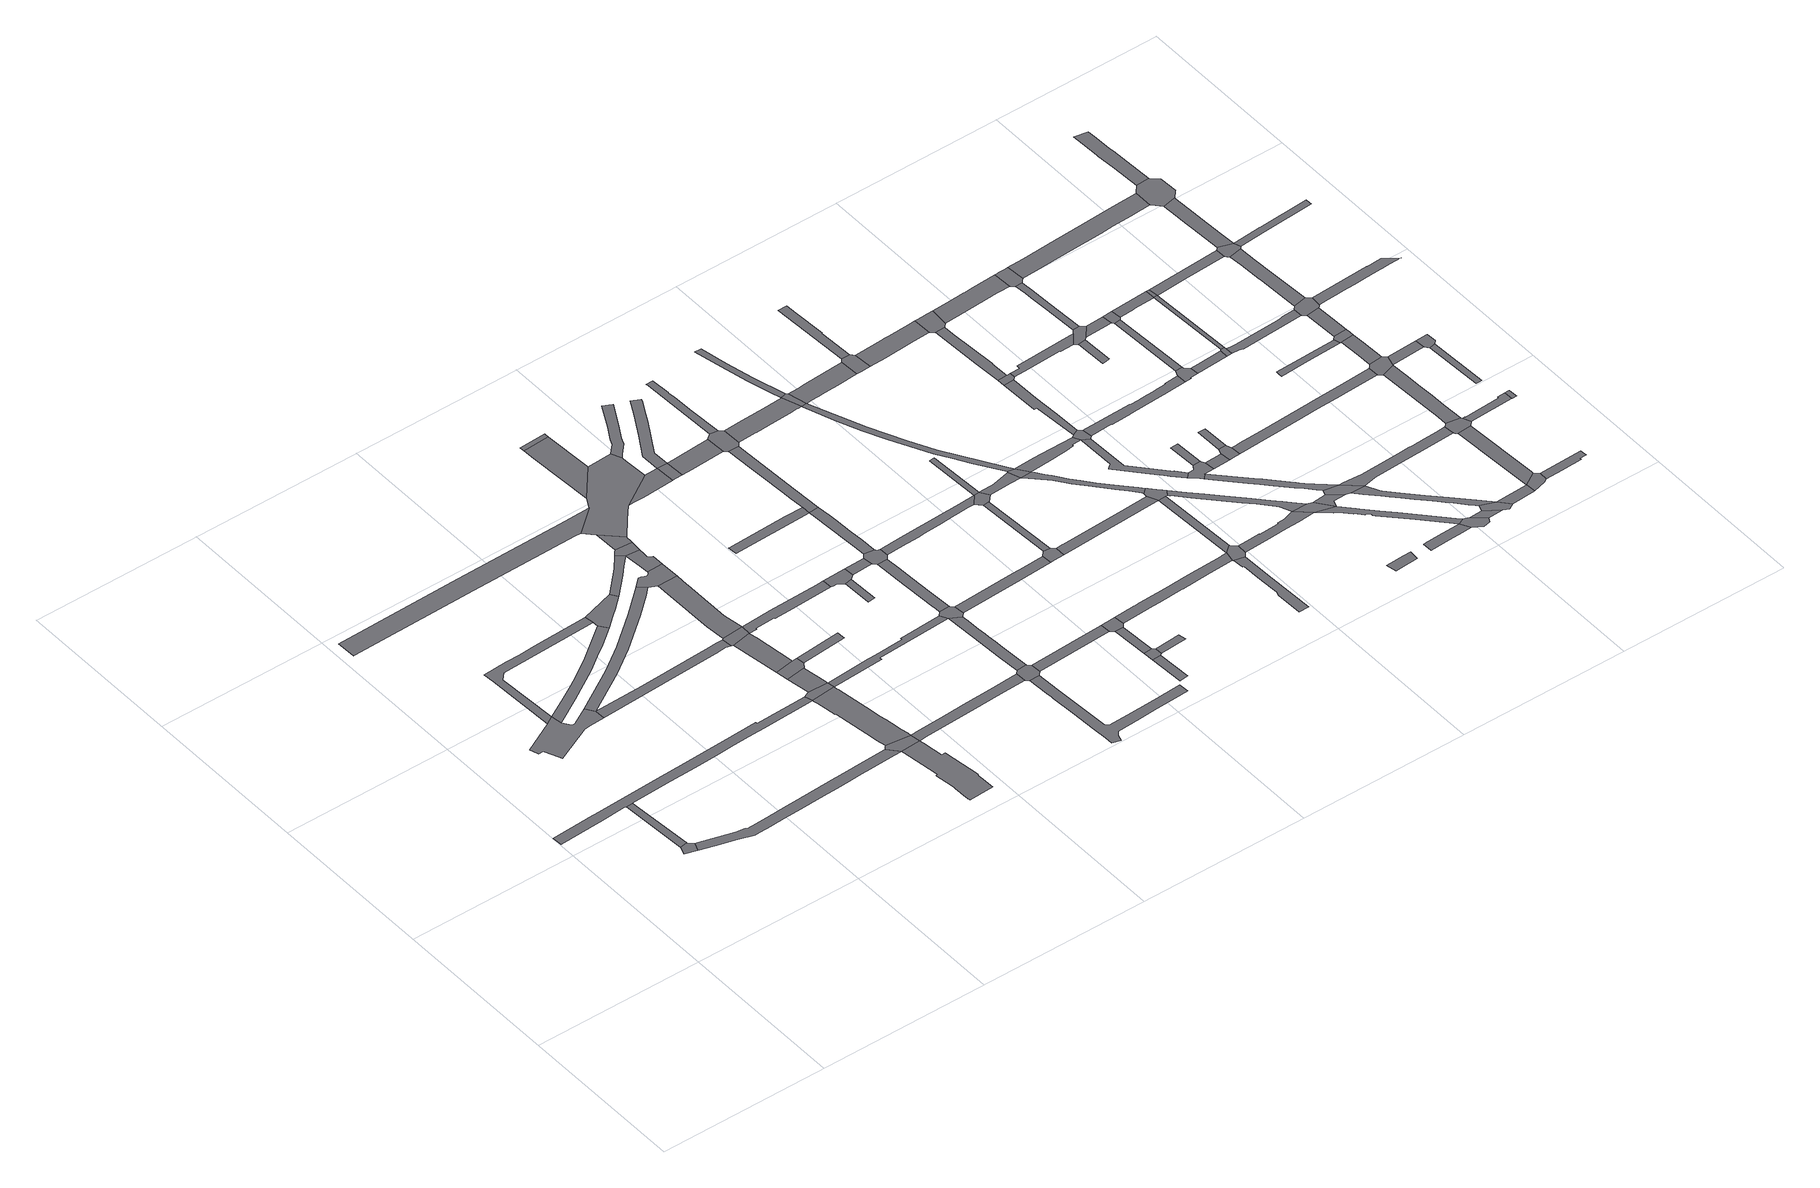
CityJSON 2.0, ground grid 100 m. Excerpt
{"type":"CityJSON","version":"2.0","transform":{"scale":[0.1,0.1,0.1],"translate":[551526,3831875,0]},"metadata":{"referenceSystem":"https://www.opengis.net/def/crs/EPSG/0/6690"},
"CityObjects":{
"road1":{"type":"Road","geometry":[{"type":"MultiSurface","lod":"1","boundaries":[[[0,1,2,3,4]]]}]},
"road2":{"type":"Road","geometry":[{"type":"MultiSurface","lod":"1","boundaries":[[[5,6,7,8,9,1,0]]]}]},
"road3":{"type":"Road","geometry":[{"type":"MultiSurface","lod":"1","boundaries":[[[10,11,12,13,14,15,16,17,18,19,20,21,22,23,24,25,26]]]}]},
"road4":{"type":"Road","attributes":{"RoadStructureAttribute.sectionType":"1"},"geometry":[{"type":"MultiSurface","lod":"1","boundaries":[[[27,28,29,30,31,32,33,34,35,36,37,38,39,40,41,42,8,7,43,44,45,46,47,48,49,50,51,52,53]]]}]},
"road5":{"type":"Road","attributes":{"RoadStructureAttribute.sectionType":"1"},"geometry":[{"type":"MultiSurface","lod":"1","boundaries":[[[54,55,56,57,58,59,60,61,62,63,64,65,66,4,3,67,68,69,70,71,72,73,74,75,76,77,78,79,80,81,82]]]}]},
"road6":{"type":"Road","attributes":{"RoadStructureAttribute.sectionType":"1"},"geometry":[{"type":"MultiSurface","lod":"1","boundaries":[[[83,84,85,86,87,88,11,10,89,90,91]]]}]},
"road7":{"type":"Road","attributes":{"RoadStructureAttribute.sectionType":"1"},"geometry":[{"type":"MultiSurface","lod":"1","boundaries":[[[92,93,94,95,96,10,26,97,98,99,100,101,102]]]}]},
"road8":{"type":"Road","attributes":{"RoadStructureAttribute.sectionType":"1"},"geometry":[{"type":"MultiSurface","lod":"1","boundaries":[[[103,104,105,106,21,20,107,108,109,110]]]}]},
"road9":{"type":"Road","attributes":{"RoadStructureAttribute.sectionType":"1"},"geometry":[{"type":"MultiSurface","lod":"1","boundaries":[[[111,112,113,114,115,116,117,118,119,120,121,122]]]}]},
"road10":{"type":"Road","attributes":{"RoadStructureAttribute.sectionType":"1"},"geometry":[{"type":"MultiSurface","lod":"1","boundaries":[[[123,124,125,126,127,22,21,128,129,130,131,132]]]}]},
"road11":{"type":"Road","geometry":[{"type":"MultiSurface","lod":"1","boundaries":[[[133,83,91,92,102,134,135,136]]]}]},
"road12":{"type":"Road","attributes":{"RoadStructureAttribute.sectionType":"1"},"geometry":[{"type":"MultiSurface","lod":"1","boundaries":[[[137,138,139,140,141,142,143,144,81,145,146,147,148,149,150,151,152,153,154,155,156,157,158,159]]]}]},
"road13":{"type":"Road","geometry":[{"type":"MultiSurface","lod":"1","boundaries":[[[160,161,162,82,81,144,163]]]}]},
"road14":{"type":"Road","attributes":{"RoadStructureAttribute.sectionType":"1"},"geometry":[{"type":"MultiSurface","lod":"1","boundaries":[[[164,165,166,167,168,169,170,171,172,173,174,175,176,52,177,178,179,180,181,182,183,160,163]]]}]},
"road15":{"type":"Road","geometry":[{"type":"MultiSurface","lod":"1","boundaries":[[[184,53,52,176,185]]]}]},
"road16":{"type":"Road","attributes":{"RoadStructureAttribute.sectionType":"1"},"geometry":[{"type":"MultiSurface","lod":"1","boundaries":[[[186,187,188,189,190,191,192,184,185]]]}]},
"road17":{"type":"Road","geometry":[{"type":"MultiSurface","lod":"1","boundaries":[[[193,194,195,191,190,196]]]}]},
"road18":{"type":"Road","attributes":{"RoadStructureAttribute.sectionType":"1"},"geometry":[{"type":"MultiSurface","lod":"1","boundaries":[[[197,198,199,200,201,202,195,194]]]}]},
"road19":{"type":"Road","geometry":[{"type":"MultiSurface","lod":"1","boundaries":[[[203,204,103,110,202,201]]]}]},
"road20":{"type":"Road","attributes":{"RoadStructureAttribute.sectionType":"1"},"geometry":[{"type":"MultiSurface","lod":"1","boundaries":[[[205,206,133,136,207,208,209]]]}]},
"road21":{"type":"Road","attributes":{"RoadStructureAttribute.sectionType":"1"},"geometry":[{"type":"MultiSurface","lod":"1","boundaries":[[[210,211,212,204,203,213,214,215,216]]]}]},
"road22":{"type":"Road","geometry":[{"type":"MultiSurface","lod":"1","boundaries":[[[217,218,219,220,221,222,223,224,225,226,227,228,229,230,231,123,132,210,216,232]]]}]},
"road23":{"type":"Road","attributes":{"RoadStructureAttribute.sectionType":"1"},"geometry":[{"type":"MultiSurface","lod":"1","boundaries":[[[233,234,193,196]]]}]},
"road24":{"type":"Road","attributes":{"RoadStructureAttribute.sectionType":"1"},"geometry":[{"type":"MultiSurface","lod":"1","boundaries":[[[209,235,217,232,236,237,238,239]]]}]},
"road25":{"type":"Road","geometry":[{"type":"MultiSurface","lod":"1","boundaries":[[[240,241,205,209,239,242]]]}]},
"road26":{"type":"Road","attributes":{"RoadStructureAttribute.sectionType":"1"},"geometry":[{"type":"MultiSurface","lod":"1","boundaries":[[[243,244,245,246,247,163,144,248,249,250,251,252,253,254]]]}]},
"road27":{"type":"Road","geometry":[{"type":"MultiSurface","lod":"1","boundaries":[[[255,240,242,256,257,258]]]}]},
"road28":{"type":"Road","attributes":{"RoadStructureAttribute.sectionType":"1"},"geometry":[{"type":"MultiSurface","lod":"1","boundaries":[[[259,260,261,262,203,201,263,264,265,266,267,268]]]}]},
"road29":{"type":"Road","attributes":{"RoadStructureAttribute.sectionType":"1"},"geometry":[{"type":"MultiSurface","lod":"1","boundaries":[[[269,270,271,272,273,274,185,176,275,276,277,278]]]}]},
"road30":{"type":"Road","geometry":[{"type":"MultiSurface","lod":"1","boundaries":[[[279,280,281,111,122,255,258,282,283,284,285,286,287]]]}]},
"road31":{"type":"Road","attributes":{"RoadStructureAttribute.sectionType":"1"},"geometry":[{"type":"MultiSurface","lod":"1","boundaries":[[[288,289,290,291,281,280]]]}]},
"road32":{"type":"Road","geometry":[{"type":"MultiSurface","lod":"1","boundaries":[[[292,293,290,289]]]}]},
"road33":{"type":"Road","geometry":[{"type":"MultiSurface","lod":"1","boundaries":[[[294,295,296,297,243,254,298,299,300,301]]]}]},
"road34":{"type":"Road","geometry":[{"type":"MultiSurface","lod":"1","boundaries":[[[302,303,304,305,306,307]]]}]},
"road35":{"type":"Road","geometry":[{"type":"MultiSurface","lod":"1","boundaries":[[[308,259,268,309,310,307,306,311]]]}]},
"road36":{"type":"Road","attributes":{"RoadStructureAttribute.sectionType":"1"},"geometry":[{"type":"MultiSurface","lod":"1","boundaries":[[[312,284,283,313,314,315,316]]]}]},
"road37":{"type":"Road","attributes":{"RoadStructureAttribute.sectionType":"1"},"geometry":[{"type":"MultiSurface","lod":"1","boundaries":[[[278,317,318,319,297,296,320,321,322,323,324,325,326,327]]]}]},
"road38":{"type":"Road","attributes":{"RoadStructureAttribute.sectionType":"1"},"geometry":[{"type":"MultiSurface","lod":"1","boundaries":[[[328,329,330,331,332,333,334]]]}]},
"road39":{"type":"Road","geometry":[{"type":"MultiSurface","lod":"1","boundaries":[[[335,336,269,278,327,337,338]]]}]},
"road40":{"type":"Road","attributes":{"RoadStructureAttribute.sectionType":"1"},"geometry":[{"type":"MultiSurface","lod":"1","boundaries":[[[298,339,340,341,342,343,344,345,346,347,348,349,350,351,352,353,354,355,356,357,358,359,360,361,299]]]}]},
"road41":{"type":"Road","attributes":{"RoadStructureAttribute.sectionType":"1"},"geometry":[{"type":"MultiSurface","lod":"1","boundaries":[[[362,308,311,363]]]}]},
"road42":{"type":"Road","geometry":[{"type":"MultiSurface","lod":"1","boundaries":[[[312,316,364,365,366]]]}]},
"road43":{"type":"Road","attributes":{"RoadStructureAttribute.sectionType":"1"},"geometry":[{"type":"MultiSurface","lod":"1","boundaries":[[[367,368,369,370,371,372,336,335,373,374,375,376]]]}]},
"road44":{"type":"Road","attributes":{"RoadStructureAttribute.sectionType":"1"},"geometry":[{"type":"MultiSurface","lod":"1","boundaries":[[[377,378,379,380,301,300,381]]]}]},
"road45":{"type":"Road","geometry":[{"type":"MultiSurface","lod":"1","boundaries":[[[382,383,384,362,363,367,376,385,386,387,388,389,390,391]]]}]},
"road46":{"type":"Road","attributes":{"RoadStructureAttribute.sectionType":"1"},"geometry":[{"type":"MultiSurface","lod":"1","boundaries":[[[392,393,394,395,279,287,396,397,398,399,400]]]}]},
"road47":{"type":"Road","geometry":[{"type":"MultiSurface","lod":"1","boundaries":[[[401,402,403,404,405,406,407,333,408,409,410,411,382,391]]]}]},
"road48":{"type":"Road","attributes":{"RoadStructureAttribute.sectionType":"1"},"geometry":[{"type":"MultiSurface","lod":"1","boundaries":[[[412,366,365,413,414]]]}]},
"road49":{"type":"Road","attributes":{"RoadStructureAttribute.sectionType":"1"},"geometry":[{"type":"MultiSurface","lod":"1","boundaries":[[[415,416,417,418,312,366,419,420,421,422,423]]]}]},
"road50":{"type":"Road","attributes":{"RoadStructureAttribute.sectionType":"1"},"geometry":[{"type":"MultiSurface","lod":"1","boundaries":[[[424,425,426,427]]]}]},
"road51":{"type":"Road","attributes":{"RoadStructureAttribute.sectionType":"1"},"geometry":[{"type":"MultiSurface","lod":"1","boundaries":[[[428,429,430,431,432,433,434,334,333,407,435,436,437,438,439,440]]]}]},
"road52":{"type":"Road","attributes":{"RoadStructureAttribute.sectionType":"1"},"geometry":[{"type":"MultiSurface","lod":"1","boundaries":[[[441,442,443,338,337,444,445]]]}]},
"road53":{"type":"Road","geometry":[{"type":"MultiSurface","lod":"1","boundaries":[[[446,447,425,424,448,449]]]}]},
"road54":{"type":"Road","attributes":{"RoadStructureAttribute.sectionType":"1"},"geometry":[{"type":"MultiSurface","lod":"1","boundaries":[[[450,451,447,446]]]}]},
"road55":{"type":"Road","geometry":[{"type":"MultiSurface","lod":"1","boundaries":[[[452,377,381,451,450,453]]]}]},
"road56":{"type":"Road","geometry":[{"type":"MultiSurface","lod":"1","boundaries":[[[454,412,414,455,428,440,456,457,458,459,460,461]]]}]},
"road57":{"type":"Road","geometry":[{"type":"MultiSurface","lod":"1","boundaries":[[[462,463,449,448]]]}]},
"road58":{"type":"Road","attributes":{"RoadStructureAttribute.sectionType":"1"},"geometry":[{"type":"MultiSurface","lod":"1","boundaries":[[[464,465,466,467,468,469,386,385,470,471,472,473,474,475,476,477,478]]]}]},
"road59":{"type":"Road","attributes":{"RoadStructureAttribute.sectionType":"1"},"geometry":[{"type":"MultiSurface","lod":"1","boundaries":[[[479,480,481,482,483,484,485,486,487,454,461]]]}]},
"road60":{"type":"Road","geometry":[{"type":"MultiSurface","lod":"1","boundaries":[[[488,489,441,445,490,491,492,493,494,495]]]}]},
"road61":{"type":"Road","attributes":{"RoadStructureAttribute.sectionType":"1"},"geometry":[{"type":"MultiSurface","lod":"1","boundaries":[[[496,497,498,458,457,499,500,501,502,503,504,505]]]}]},
"road62":{"type":"Road","attributes":{"RoadStructureAttribute.sectionType":"1"},"geometry":[{"type":"MultiSurface","lod":"1","boundaries":[[[506,507,508,488,495]]]}]},
"road63":{"type":"Road","geometry":[{"type":"MultiSurface","lod":"1","boundaries":[[[509,464,478,507,506,510,511]]]}]},
"road64":{"type":"Road","attributes":{"RoadStructureAttribute.sectionType":"1"},"geometry":[{"type":"MultiSurface","lod":"1","boundaries":[[[512,513,514,515,516,517,518,519,452,453,520,521,522,523,524,525,526]]]}]},
"road65":{"type":"Road","attributes":{"RoadStructureAttribute.sectionType":"1"},"geometry":[{"type":"MultiSurface","lod":"1","boundaries":[[[527,528,529,530,464,509]]]}]},
"road66":{"type":"Road","geometry":[{"type":"MultiSurface","lod":"1","boundaries":[[[531,532,533,534,496,505,535,536]]]}]},
"road67":{"type":"Road","attributes":{"RoadStructureAttribute.sectionType":"1"},"geometry":[{"type":"MultiSurface","lod":"1","boundaries":[[[537,538,539,540,541,534,533,542,543,544]]]}]},
"road68":{"type":"Road","attributes":{"RoadStructureAttribute.sectionType":"1"},"geometry":[{"type":"MultiSurface","lod":"1","boundaries":[[[545,546,547,548,509,511,549,550,551]]]}]},
"road69":{"type":"Road","attributes":{"RoadStructureAttribute.sectionType":"1"},"geometry":[{"type":"MultiSurface","lod":"1","boundaries":[[[552,553,554,555,535,505,556,557,558,559,560,561,562,563,564,565]]]}]},
"road70":{"type":"Road","attributes":{"RoadStructureAttribute.sectionType":"1"},"geometry":[{"type":"MultiSurface","lod":"1","boundaries":[[[566,567,568,569,570,493,492,571,572]]]}]},
"road71":{"type":"Road","attributes":{"RoadStructureAttribute.sectionType":"1"},"geometry":[{"type":"MultiSurface","lod":"1","boundaries":[[[573,574,575,576,577,536,535,578,579,580,581,582,583]]]}]},
"road72":{"type":"Road","geometry":[{"type":"MultiSurface","lod":"1","boundaries":[[[564,584,551,550,585,565]]]}]},
"road73":{"type":"Road","attributes":{"RoadStructureAttribute.sectionType":"1"},"geometry":[{"type":"MultiSurface","lod":"1","boundaries":[[[586,587,588,589,590,591,592,593,594,595,596]]]}]},
"road74":{"type":"Road","attributes":{"RoadStructureAttribute.sectionType":"1"},"geometry":[{"type":"MultiSurface","lod":"1","boundaries":[[[597,598,599,600,601,602,603,604,605,606,585,550,607,608,609,610,611,612,613,614,615,616,617,618]]]}]},
"road75":{"type":"Road","geometry":[{"type":"MultiSurface","lod":"1","boundaries":[[[619,512,526,620,586,596,621,622]]]}]},
"road76":{"type":"Road","attributes":{"RoadStructureAttribute.sectionType":"1"},"geometry":[{"type":"MultiSurface","lod":"1","boundaries":[[[623,572,624,625,512,619]]]}]},
"road77":{"type":"Road","attributes":{"RoadStructureAttribute.sectionType":"1"},"geometry":[{"type":"MultiSurface","lod":"1","boundaries":[[[626,627,628,565,585,629,630,631,632,633,634,635]]]}]},
"road78":{"type":"Road","geometry":[{"type":"MultiSurface","lod":"1","boundaries":[[[636,637,638,639,573,583,640,641,642]]]}]},
"road79":{"type":"Road","attributes":{"RoadStructureAttribute.sectionType":"1"},"geometry":[{"type":"MultiSurface","lod":"1","boundaries":[[[643,644,645,646,647,639,638]]]}]},
"road80":{"type":"Road","geometry":[{"type":"MultiSurface","lod":"1","boundaries":[[[648,649,650,651,618,617,652,566,572,623,653,654]]]}]},
"road81":{"type":"Road","attributes":{"RoadStructureAttribute.sectionType":"1"},"geometry":[{"type":"MultiSurface","lod":"1","boundaries":[[[655,656,657,658,659,660,661,662,622,621,663,664,665,666,667]]]}]},
"road82":{"type":"Road","geometry":[{"type":"MultiSurface","lod":"1","boundaries":[[[668,669,635,634,670,671,672]]]}]},
"road83":{"type":"Road","attributes":{"RoadStructureAttribute.sectionType":"1"},"geometry":[{"type":"MultiSurface","lod":"1","boundaries":[[[634,673,674,675,676,677,678,679,680,681,682,683,684,685,686,687,688,689,690,691,692,670]]]}]},
"road84":{"type":"Road","attributes":{"RoadStructureAttribute.sectionType":"1"},"geometry":[{"type":"MultiSurface","lod":"1","boundaries":[[[693,694,695,696,697,698,642,641,699,700,701]]]}]},
"road85":{"type":"Road","attributes":{"RoadStructureAttribute.sectionType":"1"},"geometry":[{"type":"MultiSurface","lod":"1","boundaries":[[[702,703,704,705,706,707,708,709,669,668]]]}]},
"road86":{"type":"Road","attributes":{"RoadStructureAttribute.sectionType":"1"},"geometry":[{"type":"MultiSurface","lod":"1","boundaries":[[[710,711,712,713,714,715,716,717,718,654,653,719,720,721,722,723,724,725,726,727,655,728]]]}]},
"road87":{"type":"Road","geometry":[{"type":"MultiSurface","lod":"1","boundaries":[[[729,730,731,687,686,732,733,734,735,736]]]}]},
"road88":{"type":"Road","geometry":[{"type":"MultiSurface","lod":"1","boundaries":[[[737,738,739,706,705,740,741,742]]]}]},
"road89":{"type":"Road","attributes":{"RoadStructureAttribute.sectionType":"1"},"geometry":[{"type":"MultiSurface","lod":"1","boundaries":[[[743,744,745,746,747,748,749,750]]]}]},
"road90":{"type":"Road","geometry":[{"type":"MultiSurface","lod":"1","boundaries":[[[751,752,730,729]]]}]},
"road91":{"type":"Road","attributes":{"RoadStructureAttribute.sectionType":"1"},"geometry":[{"type":"MultiSurface","lod":"1","boundaries":[[[753,754,755,756,757,758,759,739,738]]]}]},
"road92":{"type":"Road","geometry":[{"type":"MultiSurface","lod":"1","boundaries":[[[655,667,760,761,728]]]}]},
"road93":{"type":"Road","attributes":{"RoadStructureAttribute.sectionType":"1"},"geometry":[{"type":"MultiSurface","lod":"1","boundaries":[[[762,736,735,763]]]}]},
"road94":{"type":"Road","geometry":[{"type":"MultiSurface","lod":"1","boundaries":[[[764,765,766,767,693,701,768,758,757,769,770]]]}]},
"road95":{"type":"Road","attributes":{"RoadStructureAttribute.sectionType":"1"},"geometry":[{"type":"MultiSurface","lod":"1","boundaries":[[[771,772,773,774,775,776,777,734,733,778,779,780,781,782,783,784,785,786,787,788,789]]]}]},
"road96":{"type":"Road","geometry":[{"type":"MultiSurface","lod":"1","boundaries":[[[790,791,762,763,792,793,794]]]}]},
"road97":{"type":"Road","geometry":[{"type":"MultiSurface","lod":"1","boundaries":[[[795,761,760,796,797]]]}]},
"road98":{"type":"Road","attributes":{"RoadStructureAttribute.sectionType":"1"},"geometry":[{"type":"MultiSurface","lod":"1","boundaries":[[[798,799,800,801,802,803,804,805,806,807,808,809,810,672,671,811,812,813,814,815,816,817,818]]]}]},
"road99":{"type":"Road","geometry":[{"type":"MultiSurface","lod":"1","boundaries":[[[819,820,791,790]]]}]},
"road100":{"type":"Road","attributes":{"RoadStructureAttribute.sectionType":"1"},"geometry":[{"type":"MultiSurface","lod":"1","boundaries":[[[821,822,823,824,825,742,741,826,827,828,829,830]]]}]},
"road101":{"type":"Road","attributes":{"RoadStructureAttribute.sectionType":"1"},"geometry":[{"type":"MultiSurface","lod":"1","boundaries":[[[667,831,832,833,834,835,836,837,838,839,840,841,842,843,844,845,846,847,848,849,850,760]]]}]},
"road102":{"type":"Road","geometry":[{"type":"MultiSurface","lod":"1","boundaries":[[[788,795,797,851,852,789]]]}]},
"road103":{"type":"Road","attributes":{"RoadStructureAttribute.sectionType":"1"},"geometry":[{"type":"MultiSurface","lod":"1","boundaries":[[[843,853,854,855,856,857,858,859,860,861,862]]]}]},
"road104":{"type":"Road","attributes":{"RoadStructureAttribute.sectionType":"1"},"geometry":[{"type":"MultiSurface","lod":"1","boundaries":[[[863,864,865,866,867,764,770,868,869,870,871,872]]]}]},
"road105":{"type":"Road","geometry":[{"type":"MultiSurface","lod":"1","boundaries":[[[873,874,875,876,877,878]]]}]},
"road106":{"type":"Road","geometry":[{"type":"MultiSurface","lod":"1","boundaries":[[[844,843,862,879,880,881,882]]]}]},
"road107":{"type":"Road","attributes":{"RoadStructureAttribute.sectionType":"1"},"geometry":[{"type":"MultiSurface","lod":"1","boundaries":[[[851,883,884,885,886,887,888,889,890,891,892,893,894,895,896,897,898,899,900,901,902,903,904,905,906,852]]]}]},
"road108":{"type":"Road","geometry":[{"type":"MultiSurface","lod":"1","boundaries":[[[907,908,909,821,830,878,877,910,911]]]}]},
"road109":{"type":"Road","geometry":[{"type":"MultiSurface","lod":"1","boundaries":[[[912,913,798,818,914,915,916,917,918,919,920]]]}]},
"road110":{"type":"Road","attributes":{"RoadStructureAttribute.sectionType":"1"},"geometry":[{"type":"MultiSurface","lod":"1","boundaries":[[[921,882,881,922]]]}]},
"road111":{"type":"Road","attributes":{"RoadStructureAttribute.sectionType":"1"},"geometry":[{"type":"MultiSurface","lod":"1","boundaries":[[[923,924,925,926,927,928,929,930,931,909,908]]]}]},
"road112":{"type":"Road","attributes":{"RoadStructureAttribute.sectionType":"1"},"geometry":[{"type":"MultiSurface","lod":"1","boundaries":[[[932,911,910,933,934]]]}]},
"road113":{"type":"Road","attributes":{"RoadStructureAttribute.sectionType":"1"},"geometry":[{"type":"MultiSurface","lod":"1","boundaries":[[[935,936,912,920]]]}]},
"road114":{"type":"Road","attributes":{"RoadStructureAttribute.sectionType":"1"},"geometry":[{"type":"MultiSurface","lod":"1","boundaries":[[[937,938,939,940,941,942,943,944,945,946,947,789,852,948,949,950,951]]]}]},
"road115":{"type":"Road","geometry":[{"type":"MultiSurface","lod":"1","boundaries":[[[897,921,922,952,953,898]]]}]},
"road116":{"type":"Road","geometry":[{"type":"MultiSurface","lod":"1","boundaries":[[[954,955,956,957,863,872,958,927,926,959,960]]]}]},
"road117":{"type":"Road","attributes":{"RoadStructureAttribute.sectionType":"1"},"geometry":[{"type":"MultiSurface","lod":"1","boundaries":[[[961,962,963,964,965,966,967,968,969,794,793,970,971,972,973,974,975,976]]]}]},
"road118":{"type":"Road","geometry":[{"type":"MultiSurface","lod":"1","boundaries":[[[977,932,934,936,935,978]]]}]},
"road119":{"type":"Road","attributes":{"RoadStructureAttribute.sectionType":"1"},"geometry":[{"type":"MultiSurface","lod":"1","boundaries":[[[979,980,981,917,916,982]]]}]},
"road120":{"type":"Road","attributes":{"RoadStructureAttribute.sectionType":"1"},"geometry":[{"type":"MultiSurface","lod":"1","boundaries":[[[983,898,953,984]]]}]},
"road121":{"type":"Road","geometry":[{"type":"MultiSurface","lod":"1","boundaries":[[[985,986,987,979,982,988,989,990]]]}]},
"road122":{"type":"Road","attributes":{"RoadStructureAttribute.sectionType":"1"},"geometry":[{"type":"MultiSurface","lod":"1","boundaries":[[[991,977,978,992,993,994,995,996,997]]]}]},
"road123":{"type":"Road","attributes":{"RoadStructureAttribute.sectionType":"1"},"geometry":[{"type":"MultiSurface","lod":"1","boundaries":[[[998,997,986,985]]]}]},
"road124":{"type":"Road","geometry":[{"type":"MultiSurface","lod":"1","boundaries":[[[999,983,984,1000,1001,1002]]]}]},
"road125":{"type":"Road","geometry":[{"type":"MultiSurface","lod":"1","boundaries":[[[1003,991,997,998]]]}]},
"road126":{"type":"Road","attributes":{"RoadStructureAttribute.sectionType":"1"},"geometry":[{"type":"MultiSurface","lod":"1","boundaries":[[[1004,1005,1006,1007,1008,983,999]]]}]},
"road127":{"type":"Road","attributes":{"RoadStructureAttribute.sectionType":"1"},"geometry":[{"type":"MultiSurface","lod":"1","boundaries":[[[1009,1010,1011,1012,1013,1014]]]}]},
"road128":{"type":"Road","geometry":[{"type":"MultiSurface","lod":"1","boundaries":[[[1015,1016,937,951,1017,1006,1005,1018,1019,1020]]]}]},
"road129":{"type":"Road","attributes":{"RoadStructureAttribute.sectionType":"1"},"geometry":[{"type":"MultiSurface","lod":"1","boundaries":[[[1021,1022,1023,1024,1025,1026,1027,1028,1029,990,989,1030,1031,1032]]]}]},
"road130":{"type":"Road","attributes":{"RoadStructureAttribute.sectionType":"1"},"geometry":[{"type":"MultiSurface","lod":"1","boundaries":[[[1033,1002,1001,1034,1035,1036,1037,1038,1039,1040]]]}]},
"road131":{"type":"Road","attributes":{"RoadStructureAttribute.sectionType":"1"},"geometry":[{"type":"MultiSurface","lod":"1","boundaries":[[[1041,1042,1043,1044,1045,954,960,1046,1047,1048,1049,1050,1051,1052,1053]]]}]},
"road132":{"type":"Road","attributes":{"RoadStructureAttribute.sectionType":"1"},"geometry":[{"type":"MultiSurface","lod":"1","boundaries":[[[1054,1055,1056,1057,1058,1059,1060,1015,1020]]]}]},
"road133":{"type":"Road","geometry":[{"type":"MultiSurface","lod":"1","boundaries":[[[1061,1062,1063,1064,961,976,1065,1059,1058,1066,1067]]]}]},
"road134":{"type":"Road","attributes":{"RoadStructureAttribute.sectionType":"1"},"geometry":[{"type":"MultiSurface","lod":"1","boundaries":[[[1068,1003,998,1069,1070,1071]]]}]},
"road135":{"type":"Road","attributes":{"RoadStructureAttribute.sectionType":"1"},"geometry":[{"type":"MultiSurface","lod":"1","boundaries":[[[1072,1073,1074,1075,1076,1063,1062]]]}]},
"road136":{"type":"Road","attributes":{"RoadStructureAttribute.sectionType":"1"},"geometry":[{"type":"MultiSurface","lod":"1","boundaries":[[[1077,1078,1079,1080,1081,1019,1018,1082]]]}]},
"road137":{"type":"Road","geometry":[{"type":"MultiSurface","lod":"1","boundaries":[[[1083,1084,1085,1086,1087,1009,1014,1074,1073]]]}]},
"road138":{"type":"Road","attributes":{"RoadStructureAttribute.sectionType":"1"},"geometry":[{"type":"MultiSurface","lod":"1","boundaries":[[[1088,1089,1090,1086,1085]]]}]},
"road139":{"type":"Road","attributes":{"RoadStructureAttribute.sectionType":"1"},"geometry":[{"type":"MultiSurface","lod":"1","boundaries":[[[1091,1067,1066,1092]]]}]},
"road140":{"type":"Road","geometry":[{"type":"MultiSurface","lod":"1","boundaries":[[[1093,1094,1095,1096,1021,1032,1090,1089,1097,1098,1099]]]}]},
"road141":{"type":"Road","geometry":[{"type":"MultiSurface","lod":"1","boundaries":[[[1100,1077,1082,1101,1102,1103]]]}]},
"road142":{"type":"Road","attributes":{"RoadStructureAttribute.sectionType":"1"},"geometry":[{"type":"MultiSurface","lod":"1","boundaries":[[[1104,1105,1106,1107,1108,1109,1110,1111,1112,1096,1095]]]}]},
"road143":{"type":"Road","attributes":{"RoadStructureAttribute.sectionType":"1"},"geometry":[{"type":"MultiSurface","lod":"1","boundaries":[[[1113,1114,1115,1116,1117]]]}]},
"road144":{"type":"Road","geometry":[{"type":"MultiSurface","lod":"1","boundaries":[[[1118,1119,1120,1091,1092,1117,1116,1121,1122]]]}]},
"road145":{"type":"Road","geometry":[{"type":"MultiSurface","lod":"1","boundaries":[[[1123,1124,1068,1071,1125,1107,1106,1126,1127]]]}]},
"road146":{"type":"Road","attributes":{"RoadStructureAttribute.sectionType":"1"},"geometry":[{"type":"MultiSurface","lod":"1","boundaries":[[[1128,1129,1130,1131,1132,1133,1134,1135,1136,1137,1123,1127]]]}]},
"road147":{"type":"Road","geometry":[{"type":"MultiSurface","lod":"1","boundaries":[[[1138,1139,1140,1141,1041,1053,1142,1133,1132,1143,1144,1145]]]}]},
"road148":{"type":"Road","attributes":{"RoadStructureAttribute.sectionType":"1"},"geometry":[{"type":"MultiSurface","lod":"1","boundaries":[[[1146,1147,1148,1149,1099,1098,1150,1151,1152,1153,1154,1155,1156,1157,1158,1159,1160,1161]]]}]},
"road149":{"type":"Road","attributes":{"RoadStructureAttribute.sectionType":"1"},"geometry":[{"type":"MultiSurface","lod":"1","boundaries":[[[1162,1163,1164,1165,1166,1140,1139,1167,1168,1169,1170,1171,1172]]]}]},
"road150":{"type":"Road","attributes":{"RoadStructureAttribute.sectionType":"1"},"geometry":[{"type":"MultiSurface","lod":"1","boundaries":[[[1173,1174,1175,1127,1126,1176,1177]]]}]}
},
"vertices":[
[499,729,0],[455,721,0],[441,673,0],[509,653,0],[530,703,0],
[499,734,0],[475,1079,0],[472,1125,0],[432,1123,0],[435,1077,0],
[552,1872,0],[506,1844,0],[317,1748,0],[335,1697,0],[362,1699,0],[381,1654,0],[407,1599,0],[418,1604,0],[624,1702,0],[666,1705,0],[750,1709,0],[747,1771,0],[716,1822,0],[613,1763,0],[605,1764,0],[591,1766,0],[564,1810,0],
[1485,1217,0],[1318,1212,0],[1318,1221,0],[1317,1221,0],[1110,1212,0],[1109,1212,0],[808,1199,0],[683,1193,0],[682,1193,0],[275,1175,0],[261,1174,0],[5,1162,0],[8,1103,0],[131,1109,0],[278,1116,0],[420,1124,0],[474,1125,0],[694,1135,0],[873,1143,0],[1016,1149,0],[1130,1155,0],[1227,1159,0],[1321,1162,0],[1486,1170,0],[1628,1177,0],[1638,1178,0],[1625,1222,0],
[1598,668,0],[1491,663,0],[1470,662,0],[1383,657,0],[1372,656,0],[1270,652,0],[1147,645,0],[1038,640,0],[944,636,0],[831,631,0],[802,629,0],[792,635,0],[742,645,0],[594,628,0],[713,593,0],[797,569,0],[804,567,0],[807,567,0],[901,571,0],[988,575,0],[1098,580,0],[1223,586,0],[1353,591,0],[1427,596,0],[1491,599,0],[1549,601,0],[1703,608,0],[1750,611,0],[1695,673,0],
[1137,2350,0],[811,2337,0],[713,2333,0],[628,2330,0],[485,2323,0],[488,2258,0],[533,2239,0],[568,2274,0],[1145,2298,0],
[1146,2262,0],[933,2103,0],[798,2015,0],[768,1995,0],[682,1944,0],[723,1903,0],[918,2025,0],[1004,2086,0],[1079,2139,0],[1157,2198,0],[1181,2217,0],
[1567,1804,0],[1529,1802,0],[1480,1799,0],[1044,1778,0],[1138,1728,0],[1480,1745,0],[1543,1749,0],[1573,1742,0],
[1653,2975,0],[1468,2971,0],[1161,2967,0],[785,2960,0],[300,2950,0],[63,2944,0],[66,2831,0],[76,2831,0],[354,2836,0],[829,2846,0],[1469,2855,0],[1504,2855,0],
[1474,2372,0],[1435,2339,0],[1318,2237,0],[1123,2082,0],[971,1976,0],[1004,1926,0],[1159,2034,0],[1356,2191,0],[1475,2294,0],[1516,2334,0],
[1337,2409,0],[1248,2271,0],[1290,2305,0],[1364,2372,0],
[1938,186,0],[1937,202,0],[1935,234,0],[1941,249,0],[1911,468,0],[1890,468,0],[1872,593,0],[1869,617,0],[1752,593,0],[1777,424,0],[1785,367,0],[1772,365,0],[1773,357,0],[1787,267,0],[1787,262,0],[1788,241,0],[1788,231,0],[1789,147,0],[1791,143,0],[1791,131,0],[1791,129,0],[1792,118,0],[1941,127,0],
[1714,693,0],[1710,689,0],[1699,678,0],[1859,676,0],
[1856,698,0],[1849,740,0],[1845,767,0],[1845,769,0],[1833,845,0],[1828,879,0],[1818,951,0],[1818,952,0],[1814,978,0],[1786,1163,0],[1785,1171,0],[1783,1185,0],[1783,1188,0],[1639,1168,0],[1640,1162,0],[1643,1143,0],[1661,1028,0],[1664,1028,0],[1695,822,0],[1705,750,0],
[1657,1238,0],[1776,1233,0],
[1775,1244,0],[1774,1245,0],[1773,1254,0],[1753,1390,0],[1753,1391,0],[1638,1375,0],[1658,1239,0],
[1769,1470,0],[1742,1467,0],[1627,1451,0],[1774,1421,0],
[1741,1469,0],[1728,1558,0],[1706,1714,0],[1701,1749,0],[1699,1760,0],[1585,1738,0],
[1701,1818,0],[1575,1808,0],
[1533,2619,0],[1472,2546,0],[1473,2481,0],[1520,2530,0],[1575,2584,0],
[1564,2311,0],[1564,2237,0],[1565,1924,0],[1682,1941,0],[1682,2225,0],[1682,2240,0],[1681,2312,0],
[1588,2427,0],[1585,2420,0],[1582,2415,0],[1579,2412,0],[1575,2409,0],[1571,2407,0],[1565,2406,0],[1558,2406,0],[1554,2407,0],[1549,2409,0],[1541,2414,0],[1539,2415,0],[1533,2417,0],[1525,2417,0],[1521,2417,0],[1680,2427,0],
[2046,1444,0],[2045,1494,0],
[1583,2484,0],[1679,2499,0],[1654,2514,0],[1656,2545,0],[1658,2579,0],
[1560,2652,0],[1548,2638,0],[1662,2646,0],
[2547,711,0],[2376,703,0],[2227,696,0],[2077,688,0],[1902,679,0],[1915,620,0],[2089,628,0],[2119,629,0],[2273,638,0],[2419,645,0],[2528,650,0],[2550,651,0],
[1558,2796,0],[1663,2664,0],[1664,2687,0],[1665,2693,0],
[2224,1839,0],[2183,1838,0],[1983,1832,0],[1885,1829,0],[1747,1760,0],[1746,1770,0],[1867,1773,0],[1867,1768,0],[1985,1772,0],[2226,1782,0],
[2514,1286,0],[2261,1271,0],[2262,1260,0],[2089,1251,0],[2043,1249,0],[1778,1233,0],[2046,1203,0],[2091,1205,0],[2091,1221,0],[2538,1243,0],
[1984,3226,0],[1835,3217,0],[1686,3040,0],[1748,2793,0],[1812,2869,0],[2016,2995,0],[2015,3005,0],[2010,3140,0],[2009,3168,0],
[1835,3228,0],[1820,3514,0],[1661,3505,0],[1665,3434,0],
[1819,3543,0],[1659,3534,0],
[2636,725,0],[2635,726,0],[2625,735,0],[2565,730,0],[2569,635,0],[2630,636,0],[2648,656,0],[2647,716,0],
[2304,1582,0],[2304,1579,0],[2326,1583,0],[2347,1587,0],[2340,1764,0],[2298,1756,0],
[2363,1844,0],[2241,1779,0],[2266,1780,0],[2366,1785,0],
[2097,2999,0],[1816,2870,0],[1850,2871,0],[1913,2873,0],[2103,2883,0],
[2539,1235,0],[2548,1065,0],[2558,854,0],[2617,883,0],[2615,912,0],[2613,965,0],[2610,1018,0],[2609,1041,0],[2606,1090,0],[2602,1167,0],[2600,1207,0],
[2372,2330,0],[2012,2319,0],[2010,2318,0],[2012,2292,0],[2015,2266,0],[2482,2280,0],[2480,2330,0],
[2595,1310,0],[2535,1307,0],[2619,1228,0],[2614,1290,0],
[2576,506,0],[2576,504,0],[2578,471,0],[2579,458,0],[2587,315,0],[2596,154,0],[2601,69,0],[2603,22,0],[2649,8,0],[2660,45,0],[2671,60,0],[2678,69,0],[2821,77,0],[2919,82,0],[3055,88,0],[3132,92,0],[3129,154,0],[2962,144,0],[2792,136,0],[2675,131,0],[2656,148,0],[2646,327,0],[2636,504,0],
[2486,1849,0],[2489,1791,0],
[2122,2884,0],[2164,2886,0],[2158,2999,0],
[2511,1772,0],[2521,1571,0],[2522,1541,0],[2527,1448,0],[2531,1369,0],[2533,1334,0],[2587,1457,0],[2581,1586,0],[2576,1686,0],[2570,1772,0],
[3097,738,0],[2986,733,0],[2816,724,0],[2701,719,0],[3100,679,0],
[2506,1875,0],[2496,1862,0],[2494,1860,0],[2591,1796,0],[2588,1850,0],[2581,1851,0],[2576,1854,0],[2572,1857,0],[2568,1862,0],[2566,1866,0],
[2168,3531,0],[2093,3391,0],[2047,3313,0],[2031,3276,0],[2026,3187,0],[2080,3245,0],[2098,3287,0],[2142,3363,0],[2218,3505,0],
[2566,1871,0],[2561,1956,0],[2556,2051,0],[2550,2157,0],[2547,2216,0],[2545,2249,0],[2543,2284,0],[2484,2248,0],[2492,2126,0],[2498,2018,0],[2502,1941,0],
[2426,3016,0],[2228,2889,0],[2430,2900,0],
[2300,3474,0],[2256,3390,0],[2176,3248,0],[2096,3115,0],[2157,3099,0],[2276,3303,0],[2300,3350,0],[2346,3439,0],[2351,3451,0],
[3189,381,0],[3139,379,0],[3150,176,0],[3201,180,0],
[2451,2882,0],[2460,2711,0],[2463,2649,0],[2472,2483,0],[2472,2482,0],[2476,2414,0],[2480,2335,0],[2533,2455,0],[2531,2504,0],[2531,2505,0],[2521,2700,0],[2513,2845,0],[2512,2881,0],
[3186,1317,0],[3064,1311,0],[2991,1308,0],[2995,1248,0],[3189,1257,0],
[3185,448,0],[3136,445,0],[3203,393,0],[3201,436,0],
[3173,660,0],[3124,658,0],
[3185,743,0],[3193,683,0],
[2457,3041,0],[2442,2889,0],[2513,2882,0],[2532,2904,0],[2527,3014,0],[2522,3018,0],[2515,3023,0],[2504,3032,0],
[3361,402,0],[3355,447,0],
[3199,1880,0],[3194,1880,0],[3120,1875,0],[3030,1872,0],[2723,1857,0],[2594,1850,0],[2692,1802,0],[2792,1807,0],[2838,1810,0],[2931,1815,0],[3033,1821,0],[3038,1821,0],[3121,1827,0],[3154,1828,0],[3157,1829,0],
[2494,3230,0],[2488,3363,0],[2488,3364,0],[2485,3407,0],[2485,3408,0],[2480,3523,0],[2437,3521,0],[2439,3516,0],[2440,3506,0],
[3212,1345,0],[3187,1317,0],[3217,1259,0],[3244,1260,0],[3276,1262,0],[3274,1322,0],[3251,1339,0],[3251,1341,0],
[2899,3032,0],[2783,3027,0],[2643,3020,0],[2645,2909,0],[2646,2909,0],[2725,2912,0],[2878,2920,0],[2900,2922,0],[2916,2922,0],[2938,2922,0],
[3226,1796,0],[3191,1794,0],[3212,1346,0],
[3234,1883,0],[3228,1798,0],[3263,1834,0],
[3914,779,0],[3885,777,0],[3877,776,0],[3665,766,0],[3514,759,0],[3353,751,0],[3315,749,0],[3314,749,0],[3387,693,0],[3429,695,0],[3572,702,0],[3582,702,0],[3742,711,0],[3878,717,0],[3901,718,0],
[3215,2219,0],[3215,2220,0],[3200,2218,0],[3185,2215,0],
[2941,3037,0],[2939,3038,0],[2935,3043,0],[2899,3034,0],[2971,2925,0],[2943,3034,0],
[2775,3564,0],[2808,3394,0],[2844,3234,0],[2883,3092,0],[2898,3037,0],[2880,3243,0],[2844,3401,0],[2813,3562,0],
[3426,1911,0],[3335,1888,0],[3336,1886,0],[3237,1883,0],[3395,1841,0],[3460,1840,0],[3433,1911,0],
[3448,1956,0],[3262,2257,0],[3188,2406,0],[3096,2604,0],[2940,2916,0],[3004,2741,0],[3061,2596,0],[3119,2471,0],[3192,2321,0],[3234,2245,0],[3286,2160,0],[3337,2074,0],[3437,1919,0],[3479,1912,0],
[3862,1350,0],[3723,1343,0],[3319,1324,0],[3318,1324,0],[3275,1322,0],[3872,1290,0],[3892,1291,0],
[3295,3056,0],[3055,3040,0],[3028,3039,0],[3013,3038,0],[2966,3035,0],[2978,2925,0],[3003,2927,0],[3050,2929,0],[3092,2931,0],[3175,2935,0],[3300,2942,0],
[3436,1916,0],[3527,1844,0],
[3908,715,0],[3911,647,0],[3920,647,0],[3923,543,0],[3927,445,0],[3929,398,0],[3921,374,0],[3925,213,0],[3986,215,0],[3974,491,0],[3966,699,0],
[3871,1427,0],[3820,1483,0],[3772,1533,0],[3728,1585,0],[3678,1644,0],[3641,1690,0],[3606,1739,0],[3590,1760,0],[3567,1791,0],[3539,1829,0],[3465,1835,0],[3555,1749,0],[3563,1739,0],[3608,1682,0],[3631,1652,0],[3686,1588,0],[3724,1543,0],[3773,1487,0],[3820,1435,0],[3862,1385,0],[3866,1377,0],[3893,1402,0],
[3958,813,0],[3901,716,0],[3987,724,0],[3990,783,0],
[3937,1293,0],[3913,794,0],[3914,789,0],
[3648,1919,0],[3601,1917,0],[3489,1912,0],[3538,1845,0],[3649,1852,0],[3757,1859,0],[3807,1867,0],[3809,1877,0],[3866,1881,0],[3847,1919,0],
[3370,3067,0],[3368,3070,0],[3360,3077,0],[3311,3076,0],[3331,2943,0],[3385,2946,0],[3380,3057,0],
[3350,3288,0],[3353,3288,0],[3343,3483,0],[3340,3554,0],[3286,3551,0],
[3953,1340,0],[3931,1363,0],[3902,1393,0],[3901,1394,0],[3863,1360,0],[3947,1294,0],[3967,1325,0],
[4357,823,0],[4299,801,0],[4276,798,0],[4247,798,0],[4246,792,0],[4127,786,0],[4127,790,0],[4047,786,0],[4146,732,0],[4257,738,0],[4336,741,0],[4352,742,0],[4437,748,0],
[3897,1946,0],[3861,1931,0],[3908,1854,0],[3924,1872,0],[3916,1927,0],
[3866,1870,0],[3871,1650,0],[3868,1647,0],[3853,1636,0],[3842,1628,0],[3841,1627,0],[3853,1614,0],[3863,1602,0],[3869,1596,0],[3936,1519,0],[3980,1470,0],[4025,1419,0],[4047,1395,0],[4105,1336,0],[4130,1361,0],[4086,1414,0],[4083,1413,0],[3915,1601,0],[3915,1603,0],[3915,1604,0],
[3766,3076,0],[3722,3073,0],[3600,3067,0],[3575,3066,0],[3549,3065,0],[3448,3060,0],[3487,2950,0],[3657,2959,0],[3771,2965,0],
[3895,1990,0],[3890,2117,0],[3884,2262,0],[3880,2431,0],[3818,2429,0],[3824,2262,0],[3826,2199,0],[3841,2199,0],
[4394,877,0],[4364,910,0],[4362,912,0],[4323,952,0],[4240,1038,0],[4165,1117,0],[4097,1189,0],[4035,1255,0],[3985,1307,0],[3956,1284,0],[3959,1282,0],[4029,1207,0],[4116,1116,0],[4204,1023,0],[4254,971,0],[4322,898,0],[4322,897,0],[4328,885,0],[4448,822,0],
[4228,1391,0],[4183,1389,0],[4167,1363,0],[4150,1292,0],[4164,1278,0],[4190,1304,0],[4247,1307,0],[4241,1367,0],
[3882,2479,0],[3874,2480,0],[3816,2476,0],[3891,2443,0],[3896,2448,0],[3895,2480,0],
[4631,226,0],[4583,225,0],[4506,221,0],[4476,219,0],[4487,160,0],[4520,161,0],[4608,166,0],[4625,167,0],
[4222,1563,0],[4177,1561,0],
[3871,2590,0],[3872,2591,0],[3872,2597,0],[3856,2886,0],[3854,2949,0],[3794,2945,0],[3810,2640,0],
[4549,716,0],[4480,811,0],
[4347,1372,0],[4350,1312,0],
[3882,3081,0],[3854,3080,0],[3847,3080,0],[3791,3077,0],[3793,2946,0],[3855,2951,0],[3874,2971,0],
[4567,914,0],[4554,927,0],[4513,969,0],[4503,980,0],[4483,1001,0],[4389,1100,0],[4359,1131,0],[4196,1245,0],[4195,1244,0],[4229,1208,0],[4316,1118,0],[4356,1076,0],[4402,1027,0],[4439,988,0],[4476,951,0],[4510,916,0],[4551,873,0],[4572,850,0],[4661,834,0],
[4401,1408,0],[4356,1407,0],[4376,1313,0],[4416,1315,0],[4413,1375,0],
[4560,817,0],[4566,755,0],[4642,759,0],
[4532,1957,0],[4527,1957,0],[4450,1952,0],[4450,1946,0],[4424,1945,0],[4394,1943,0],[4365,1941,0],[4327,1939,0],[4295,1937,0],[4278,1936,0],[4269,1936,0],[4220,1934,0],[4217,1938,0],[4058,1877,0],[4058,1873,0],[4116,1875,0],[4162,1878,0],[4204,1880,0],[4265,1884,0],[4413,1892,0],[4535,1900,0],
[4397,1567,0],[4353,1566,0],
[4321,2520,0],[4301,2519,0],[4218,2515,0],[3958,2502,0],[3957,2481,0],[3959,2450,0],[4191,2459,0],[4191,2456,0],[4268,2458,0],[4271,2458,0],
[4441,744,0],[4512,686,0],[4532,675,0],[4584,619,0],[4586,621,0],[4600,607,0],[4625,580,0],[4632,581,0],[4651,562,0],[4651,553,0],[4660,543,0],[4799,399,0],[4945,241,0],[4982,259,0],[4959,284,0],[4842,408,0],[4759,496,0],[4697,561,0],[4628,633,0],[4616,645,0],
[4668,750,0],[4755,750,0],
[4902,239,0],[4844,237,0],[4791,234,0],[4730,231,0],[4714,230,0],[4717,171,0],[4756,173,0],[4834,177,0],[4920,181,0],[4976,183,0],
[4287,3101,0],[4145,3094,0],[4086,3091,0],[4084,3091,0],[3979,3086,0],[4014,2978,0],[4179,2986,0],[4191,2987,0],[4226,2989,0],[4292,2991,0],
[4300,2259,0],[4300,2256,0],[4322,2260,0],[4345,2264,0],[4340,2449,0],[4293,2441,0],
[5031,151,0],[5075,161,0],[5088,188,0],[5017,245,0],
[4711,705,0],[4751,662,0],[4756,657,0],[4758,655,0],[4801,610,0],[4841,568,0],[4886,520,0],[4929,475,0],[4965,437,0],[4993,407,0],[5020,379,0],[5046,351,0],[5070,324,0],[5095,298,0],[5107,288,0],[5191,254,0],[5120,329,0],[5026,426,0],[4944,513,0],[4859,603,0],[4796,668,0],[4794,673,0],[4790,681,0],[4756,749,0],
[4391,2535,0],[4378,2544,0],[4339,2542,0],[4353,2462,0],[4405,2525,0],
[4549,1993,0],[4541,1976,0],[4573,1902,0],[4573,1909,0],[4621,1912,0],[4618,1962,0],[4590,1987,0],[4590,1988,0],[4589,1993,0],
[5093,248,0],[5178,191,0],
[4373,2638,0],[4367,2766,0],[4360,2902,0],[4358,2972,0],[4316,2970,0],[4321,2900,0],[4323,2856,0],[4329,2752,0],[4336,2606,0],
[4514,2530,0],[4508,2468,0],[4518,2468,0],
[4566,2457,0],[4528,2455,0],
[5334,850,0],[5280,847,0],[5200,843,0],[5127,840,0],[5099,839,0],[5036,836,0],[4916,831,0],[4892,830,0],[4795,826,0],[4748,829,0],[4682,833,0],[4835,768,0],[5039,776,0],[5188,783,0],[5337,789,0],
[5210,177,0],[5245,196,0],
[4372,3105,0],[4350,3104,0],[4313,3102,0],[4306,3102,0],[4308,2977,0],[4364,2980,0],[4378,2996,0],
[5309,1419,0],[5113,1409,0],[5112,1409,0],[4925,1400,0],[4914,1400,0],[4729,1391,0],[4604,1384,0],[4466,1378,0],[4454,1377,0],[4539,1321,0],[4693,1328,0],[4816,1334,0],[4928,1340,0],[5074,1347,0],[5088,1348,0],[5311,1358,0],
[4574,2534,0],[4577,2472,0],
[4813,1972,0],[4807,1971,0],[4670,1965,0],[4812,1923,0],
[5385,263,0],[5389,203,0],
[4844,1983,0],[4822,1981,0],[4818,1977,0],[4828,1924,0],[4845,1924,0],[4845,1967,0],
[4796,2545,0],[4587,2473,0],[4666,2479,0],[4675,2480,0],[4790,2486,0],[4794,2487,0],[4799,2487,0],
[4820,2488,0],
[5464,311,0],[5469,225,0],[5488,238,0],[5490,289,0],
[4817,2546,0],
[5463,328,0],[5438,776,0],[5357,772,0],[5374,470,0],[5386,265,0],
[5303,1694,0],[4933,1680,0],[4933,1660,0],[4934,1640,0],[5106,1647,0],[5312,1656,0],
[5355,868,0],[5346,860,0],[5346,781,0],[5461,800,0],[5443,846,0],[5437,853,0],
[5285,1988,0],[5210,1985,0],[5194,1979,0],[5151,1977,0],[5077,1973,0],[4993,1969,0],[4931,1966,0],[4901,1965,0],[4890,1965,0],[4890,1924,0],[4911,1914,0],[5287,1935,0],
[5751,297,0],[5588,242,0],[5713,246,0],[5714,246,0],[5713,251,0],[5712,254,0],[5712,256,0],[5752,257,0],
[5206,3147,0],[5059,3140,0],[4861,3130,0],[4675,3120,0],[4470,3110,0],[4509,3003,0],[4654,3010,0],[4694,3012,0],[4888,3021,0],[4967,3026,0],[4968,3026,0],[5084,3032,0],[5207,3038,0],
[5431,981,0],[5428,1070,0],[5423,1161,0],[5419,1256,0],[5415,1363,0],[5335,1339,0],[5353,927,0],
[5427,1434,0],[5410,1450,0],[5330,1442,0],[5317,1427,0],[5321,1351,0],[5415,1368,0],[5432,1429,0],
[5257,2569,0],[4823,2488,0],[5005,2498,0],[5258,2511,0],
[5405,1589,0],[5401,1664,0],[5320,1657,0],[5321,1654,0],[5326,1528,0],
[5720,866,0],[5675,864,0],[5675,855,0],[5457,844,0],[5457,847,0],[5723,812,0],
[5400,1687,0],[5400,1696,0],[5399,1717,0],[5318,1712,0],[5303,1695,0],
[5394,1822,0],[5390,1925,0],[5310,1915,0],
[5614,1438,0],[5617,1378,0],
[5399,2011,0],[5384,2024,0],[5383,2025,0],[5305,2011,0],[5398,1934,0],[5405,1942,0],[5408,2003,0],
[5750,868,0],[5726,811,0],[5753,813,0],[5752,824,0],
[5369,2277,0],[5363,2400,0],[5358,2507,0],[5279,2491,0],[5279,2485,0],[5286,2411,0],[5292,2276,0],[5293,2254,0],[5305,2016,0],
[5654,1007,0],[5672,1008,0],[5689,1008,0],[5673,1363,0],[5638,1355,0],
[5689,1441,0],[5660,1440,0],[5643,1439,0],[5674,1363,0],[5692,1382,0],
[5274,2587,0],[5267,2580,0],[5269,2500,0],[5369,2522,0],[5355,2561,0],
[5351,2648,0],[5345,2760,0],[5338,2897,0],[5333,2994,0],[5333,3003,0],[5255,2984,0],[5255,2982,0],[5260,2864,0],[5260,2860,0],[5268,2718,0],
[5362,3160,0],[5324,3195,0],[5244,3192,0],[5210,3152,0],[5212,3032,0],[5366,3038,0],[5373,3046,0],[5367,3157,0],
[5860,2023,0],[5858,2023,0],[5764,2019,0],[5764,2021,0],[5448,1945,0],[5515,1948,0],[5566,1951,0],[5636,1955,0],[5703,1958,0],[5781,1962,0],[5839,1965,0],[5842,1965,0],[5900,1967,0],[5919,1968,0],[5927,1968,0],[5937,1968,0],
[5221,3664,0],[5224,3597,0],[5230,3491,0],[5230,3478,0],[5237,3355,0],[5318,3314,0],[5316,3361,0],[5311,3464,0],[5309,3495,0],[5304,3604,0],[5303,3651,0],
[5835,2593,0],[5532,2573,0],[5530,2573,0],[5533,2533,0],[5837,2554,0]
]}
